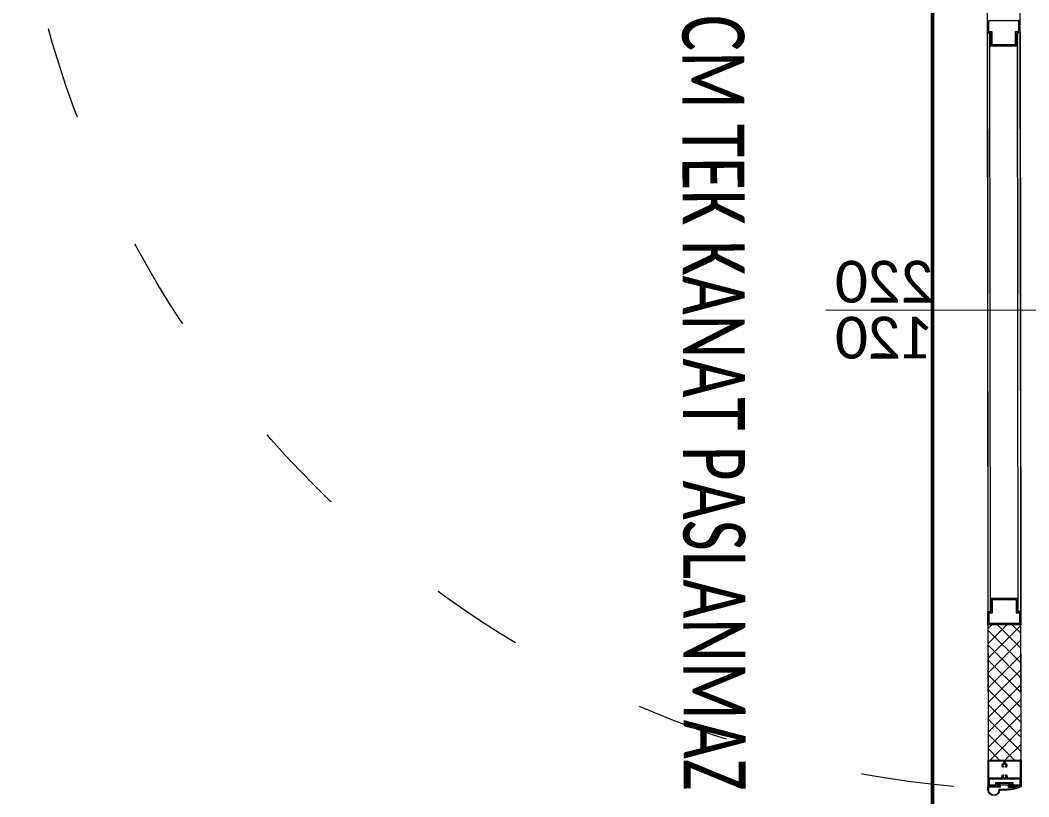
# Model space of a CAD drawing. Header units: millimetres. Extents: x -10496 to -5455, y -188 to 7293.
# Drawn here: x -9391.8 to -9261.6, y 3189 to 3289.3 of the extents above; entities that cross this region are included whole.
import ezdxf

# ---------------------------------------------------------------- set-up
doc = ezdxf.new("R2010")
doc.units = ezdxf.units.MM
doc.linetypes.add('ACAD_ISO03W100', pattern=[30, 12, -18])
for name, color, linetype in [('02_BEMASSUNG', 4, 'Continuous'), ('GJC ALAN', 2, 'Continuous'), ('İÇERİK1', 14, 'Continuous'), ('Kıtc-006 Yazı 001', 1, 'Continuous')]:
    doc.layers.add(name, color=color, linetype=linetype)
doc.layers.add('GJC_ölçüler', color=253, linetype='Continuous', lineweight=5)
doc.layers.add('Yazı', color=1, linetype='Continuous', lineweight=18)
doc.styles.get("Standard").update_dxf_attribs({"font": 'calibri.ttf', "height": 15})
doc.styles.add('Ölçü50', font='calibri.ttf', dxfattribs={"width": 0.7})

# ---------------------------------------------------------------- blocks, each defined once
blk = doc.blocks.new('120 çarpma kapı')
at = {"lineweight": 9, "true_color": 0x000000}
h = blk.add_hatch(color=18, dxfattribs=at)
h.dxf.hatch_style = 1
h.paths.add_polyline_path([(3034.93, 15205.69), (3033.23, 15205.69), (3033.23, 15201.43), (3034.93, 15201.43), (3034.93, 15201.77), (3034.93, 15201.85), (3036.64, 15201.85), (3036.64, 15205.26), (3034.93, 15205.26)])
h.paths.add_polyline_path([(3034.76, 15205.52), (3034.76, 15205.09), (3036.47, 15205.09), (3036.47, 15202.02), (3034.76, 15202.02), (3034.76, 15201.6), (3033.4, 15201.6), (3033.4, 15205.52)], flags=16)
at = {"lineweight": 9}
h = blk.add_hatch(color=4, dxfattribs=at)
h.dxf.hatch_style = 1
h.paths.add_polyline_path([(3034.55, 15205.69), (3034.55, 15205.35), (3068.66, 15205.35), (3068.66, 15205.69)])
h.paths.add_polyline_path([(3068.66, 15201.43), (3068.66, 15201.77), (3034.55, 15201.77), (3034.55, 15201.43)])
at = {"lineweight": 9, "true_color": 0x000000}
h = blk.add_hatch(color=18, dxfattribs=at)
h.dxf.hatch_style = 1
h.paths.add_polyline_path([(3107.96, 15201.85), (3109.66, 15201.85), (3109.66, 15201.43), (3111.37, 15201.43), (3111.37, 15205.69), (3109.66, 15205.69), (3109.66, 15205.26), (3107.96, 15205.26)])
h.paths.add_polyline_path([(3108.13, 15202.02), (3109.83, 15202.02), (3109.83, 15201.6), (3111.2, 15201.6), (3111.2, 15205.52), (3109.83, 15205.52), (3109.83, 15205.09), (3108.13, 15205.09)], flags=16)
at = {"lineweight": 9, "true_color": 0xc7c8ca}
h = blk.add_hatch(color=9, dxfattribs=at)
h.dxf.hatch_style = 1
h.paths.add_polyline_path([(3130.33, 15205.69), (3130.31, 15205.67), (3130.28, 15205.69), (3130.07, 15205.69), (3130.04, 15205.67), (3130.02, 15205.69), (3129.8, 15205.69), (3129.78, 15205.67), (3129.75, 15205.69), (3129.54, 15205.69), (3129.51, 15205.67), (3129.49, 15205.69), (3129.27, 15205.69), (3129.25, 15205.67), (3129.22, 15205.69), (3129.01, 15205.69), (3128.98, 15205.67), (3128.96, 15205.69), (3128.89, 15205.69, 0.414214), (3128.85, 15205.65), (3128.85, 15201.47, 0.414214), (3128.89, 15201.43), (3128.96, 15201.43), (3128.98, 15201.45), (3129.01, 15201.43), (3129.22, 15201.43), (3129.25, 15201.45), (3129.27, 15201.43), (3129.49, 15201.43), (3129.51, 15201.45), (3129.54, 15201.43), (3129.75, 15201.43), (3129.78, 15201.45), (3129.8, 15201.43), (3130.02, 15201.43), (3130.04, 15201.45), (3130.07, 15201.43), (3130.28, 15201.43), (3130.31, 15201.45), (3130.33, 15201.43), (3130.55, 15201.43), (3130.57, 15201.45), (3130.6, 15201.43), (3130.81, 15201.43), (3130.84, 15201.45), (3130.86, 15201.43), (3131.07, 15201.43), (3131.1, 15201.45), (3131.13, 15201.43), (3131.34, 15201.43), (3131.36, 15201.45), (3131.39, 15201.43), (3131.6, 15201.43), (3131.63, 15201.45), (3131.65, 15201.43), (3131.87, 15201.43), (3131.89, 15201.45), (3131.92, 15201.43), (3132.13, 15201.43), (3132.16, 15201.45), (3132.18, 15201.43), (3132.24, 15201.43, 0.414214), (3132.26, 15201.45), (3132.26, 15202.92), (3132.16, 15202.92), (3132.14, 15202.92), (3132.14, 15201.58, -0.414214), (3132.11, 15201.55), (3131.33, 15201.55), (3131.33, 15205.56), (3132.11, 15205.56, -0.414214), (3132.14, 15205.54), (3132.14, 15204.2), (3132.16, 15204.2), (3132.26, 15204.2), (3132.26, 15205.67, 0.414214), (3132.24, 15205.69), (3132.18, 15205.69), (3132.16, 15205.67), (3132.13, 15205.69), (3131.92, 15205.69), (3131.89, 15205.67), (3131.87, 15205.69), (3131.65, 15205.69), (3131.63, 15205.67), (3131.6, 15205.69), (3131.39, 15205.69), (3131.36, 15205.67), (3131.34, 15205.69), (3131.13, 15205.69), (3131.1, 15205.67), (3131.07, 15205.69), (3130.86, 15205.69), (3130.84, 15205.67), (3130.81, 15205.69), (3130.6, 15205.69), (3130.57, 15205.67), (3130.55, 15205.69)])
h.paths.add_polyline_path([(3131.18, 15205.58, -0.414214), (3131.2, 15205.56), (3131.2, 15203.89, -0.561991), (3131.14, 15203.85, 0.306782), (3130.77, 15203.81, 1), (3130.88, 15203.68, -0.054412), (3130.91, 15203.7, 0.301481), (3130.91, 15203.72, -0.405143), (3130.92, 15203.74, -0.083097), (3130.98, 15203.75, -0.083097), (3131.05, 15203.74, -0.405143), (3131.06, 15203.72, 0.301481), (3131.06, 15203.7, -0.145709), (3131.13, 15203.64, 0.301473), (3131.15, 15203.63, -0.405144), (3131.17, 15203.62, -0.083419), (3131.18, 15203.56, -0.082774), (3131.17, 15203.5, -0.405142), (3131.15, 15203.48, 0.301489), (3131.13, 15203.48, -0.145709), (3131.06, 15203.41, 0.301481), (3131.06, 15203.39, -0.405143), (3131.05, 15203.37, -0.083097), (3130.98, 15203.36, -0.083097), (3130.92, 15203.37, -0.405143), (3130.91, 15203.39, 0.301481), (3130.91, 15203.41, -0.054412), (3130.88, 15203.43, 1), (3130.77, 15203.31, 0.306781), (3131.14, 15203.27, -0.561991), (3131.2, 15203.23), (3131.2, 15201.55, -0.414214), (3131.18, 15201.53), (3129, 15201.53, -0.414214), (3128.96, 15201.58), (3128.96, 15203.41, -0.414214), (3129, 15203.45), (3129.21, 15203.45, -0.306059), (3129.23, 15203.44, 0.514738), (3129.75, 15203.31, 1), (3129.64, 15203.43, -0.054412), (3129.61, 15203.41, 0.301481), (3129.61, 15203.39, -0.405143), (3129.6, 15203.37, -0.083097), (3129.53, 15203.36, -0.083097), (3129.47, 15203.37, -0.405143), (3129.46, 15203.39, 0.301481), (3129.46, 15203.41, -0.145709), (3129.39, 15203.48, 0.301473), (3129.37, 15203.48, -0.405144), (3129.35, 15203.5, -0.083419), (3129.34, 15203.56, -0.082774), (3129.35, 15203.62, -0.405142), (3129.37, 15203.63, 0.301489), (3129.39, 15203.64, -0.145709), (3129.46, 15203.7, 0.301481), (3129.46, 15203.72, -0.405143), (3129.47, 15203.74, -0.083097), (3129.53, 15203.75, -0.083097), (3129.6, 15203.74, -0.405143), (3129.61, 15203.72, 0.301481), (3129.61, 15203.7, -0.054412), (3129.64, 15203.68, 1), (3129.75, 15203.81, 0.514738), (3129.23, 15203.68, -0.306059), (3129.21, 15203.67), (3129, 15203.67, -0.414214), (3128.96, 15203.71), (3128.96, 15205.54, -0.414214), (3129, 15205.58)], flags=16)
h = blk.add_hatch(color=9, dxfattribs=at)
h.dxf.hatch_style = 1
h.paths.add_polyline_path([(3131.2, 15201.55), (3131.2, 15203.23, 0.561991), (3131.14, 15203.27, -0.306781), (3130.77, 15203.31, -1), (3130.88, 15203.43, 0.045173), (3130.9, 15203.42, -0.405963), (3130.91, 15203.39, 0.405143), (3130.92, 15203.37, 0.083097), (3130.98, 15203.36, 0.083097), (3131.05, 15203.37, 0.405143), (3131.06, 15203.39, -0.405963), (3131.07, 15203.42, 0.126935), (3131.13, 15203.47, -0.405953), (3131.15, 15203.48, 0.405142), (3131.17, 15203.5, 0.082774), (3131.18, 15203.56, 0.083419), (3131.17, 15203.62, 0.405144), (3131.15, 15203.63, -0.405974), (3131.13, 15203.64, 0.126932), (3131.07, 15203.7, -0.405963), (3131.06, 15203.72, 0.405143), (3131.05, 15203.74, 0.083097), (3130.98, 15203.75, 0.083097), (3130.92, 15203.74, 0.405143), (3130.91, 15203.72, -0.405963), (3130.9, 15203.7, 0.045173), (3130.88, 15203.68, -1), (3130.77, 15203.81, -0.306781), (3131.14, 15203.85, 0.561991), (3131.2, 15203.89), (3131.2, 15205.56, 0.414214), (3131.18, 15205.58), (3129, 15205.58, 0.414214), (3128.96, 15205.54), (3128.96, 15203.71, 0.414214), (3129, 15203.67), (3129.21, 15203.67, 0.306059), (3129.23, 15203.68, -0.514738), (3129.75, 15203.81, -1), (3129.64, 15203.68, 0.045173), (3129.62, 15203.7, -0.405963), (3129.61, 15203.72, 0.405143), (3129.6, 15203.74, 0.083097), (3129.53, 15203.75, 0.083097), (3129.47, 15203.74, 0.405143), (3129.46, 15203.72, -0.405963), (3129.45, 15203.7, 0.126935), (3129.39, 15203.64, -0.405953), (3129.37, 15203.63, 0.405142), (3129.35, 15203.62, 0.082774), (3129.34, 15203.56, 0.083419), (3129.35, 15203.5, 0.405144), (3129.37, 15203.48, -0.405974), (3129.39, 15203.47, 0.126932), (3129.45, 15203.42, -0.405963), (3129.46, 15203.39, 0.405143), (3129.47, 15203.37, 0.083097), (3129.53, 15203.36, 0.083097), (3129.6, 15203.37, 0.405143), (3129.61, 15203.39, -0.405963), (3129.62, 15203.42, 0.045173), (3129.64, 15203.43, -1), (3129.75, 15203.31, -0.514738), (3129.23, 15203.44, 0.306059), (3129.21, 15203.45), (3129, 15203.45, 0.414214), (3128.96, 15203.41), (3128.96, 15201.58, 0.414214), (3129, 15201.53), (3131.18, 15201.53, 0.414214)], flags=17)
h.paths.add_polyline_path([(3131.2, 15201.55, -0.414214), (3131.18, 15201.53), (3129, 15201.53, -0.414214), (3128.96, 15201.58), (3128.96, 15203.41, -0.414214), (3129, 15203.45), (3129.21, 15203.45, -0.306059), (3129.23, 15203.44, 0.514738), (3129.75, 15203.31, 1), (3129.64, 15203.43, -0.054412), (3129.61, 15203.41, 0.301481), (3129.61, 15203.39, -0.405143), (3129.6, 15203.37, -0.083097), (3129.53, 15203.36, -0.083097), (3129.47, 15203.37, -0.405143), (3129.46, 15203.39, 0.301481), (3129.46, 15203.41, -0.145709), (3129.39, 15203.48, 0.301473), (3129.37, 15203.48, -0.405144), (3129.35, 15203.5, -0.083419), (3129.34, 15203.56, -0.082774), (3129.35, 15203.62, -0.405142), (3129.37, 15203.63, 0.301489), (3129.39, 15203.64, -0.145709), (3129.46, 15203.7, 0.301481), (3129.46, 15203.72, -0.405143), (3129.47, 15203.74, -0.083097), (3129.53, 15203.75, -0.083097), (3129.6, 15203.74, -0.405143), (3129.61, 15203.72, 0.301481), (3129.61, 15203.7, -0.054412), (3129.64, 15203.68, 1), (3129.75, 15203.81, 0.514738), (3129.23, 15203.68, -0.306059), (3129.21, 15203.67), (3129, 15203.67, -0.414214), (3128.96, 15203.71), (3128.96, 15205.54, -0.414214), (3129, 15205.58), (3131.18, 15205.58, -0.414214), (3131.2, 15205.56), (3131.2, 15203.89, -0.561991), (3131.14, 15203.85, 0.306782), (3130.77, 15203.81, 1), (3130.88, 15203.68, -0.054412), (3130.91, 15203.7, 0.301481), (3130.91, 15203.72, -0.405143), (3130.92, 15203.74, -0.083097), (3130.98, 15203.75, -0.083097), (3131.05, 15203.74, -0.405143), (3131.06, 15203.72, 0.301481), (3131.06, 15203.7, -0.145709), (3131.13, 15203.64, 0.301473), (3131.15, 15203.63, -0.405144), (3131.17, 15203.62, -0.083419), (3131.18, 15203.56, -0.082774), (3131.17, 15203.5, -0.405142), (3131.15, 15203.48, 0.301489), (3131.13, 15203.48, -0.145709), (3131.06, 15203.41, 0.301481), (3131.06, 15203.39, -0.405143), (3131.05, 15203.37, -0.083097), (3130.98, 15203.36, -0.083097), (3130.92, 15203.37, -0.405143), (3130.91, 15203.39, 0.301481), (3130.91, 15203.41, -0.054412), (3130.88, 15203.43, 1), (3130.77, 15203.31, 0.306781), (3131.14, 15203.27, -0.561991), (3131.2, 15203.23)], flags=17)
at = {"lineweight": 9, "true_color": 0x000000}
h = blk.add_hatch(color=18, dxfattribs=at)
h.dxf.hatch_style = 1
h.paths.add_polyline_path([(3132.26, 15204.18), (3132.09, 15204.18), (3132.09, 15204.69), (3131.75, 15204.69), (3131.75, 15202.44), (3132.09, 15202.44), (3132.09, 15202.95), (3132.26, 15202.95), (3132.26, 15201.43, 0.149126), (3132.69, 15203.19), (3132.69, 15204.2, 1), (3132.69, 15205.7), (3132.26, 15205.7)])
h.paths.add_polyline_path([(3132.35, 15205.61), (3132.69, 15205.61, -1.062317), (3132.6, 15204.29), (3132.6, 15203.19, -0.120241), (3132.35, 15201.78), (3132.35, 15203.03), (3132.01, 15203.03), (3132.01, 15202.52), (3131.84, 15202.52), (3131.84, 15204.61), (3132.01, 15204.61), (3132.01, 15204.09), (3132.35, 15204.09)], flags=16)
at = {"lineweight": 9}
for p, q in [((3012.11, 15205.69), (3132.04, 15205.69)), ((3033.23, 15205.69), (3034.93, 15205.69)), ((3033.4, 15201.6), (3033.4, 15205.52)), ((3033.4, 15205.52), (3034.76, 15205.52)), ((3034.76, 15205.52), (3034.76, 15205.09)), ((3034.76, 15205.09), (3036.47, 15205.09)), ((3034.93, 15205.69), (3034.93, 15205.26)), ((3034.93, 15205.69), (3109.66, 15205.69)), ((3034.93, 15205.35), (3034.93, 15205.69)), ((3109.66, 15205.35), (3034.93, 15205.35)), ((3034.93, 15205.26), (3036.64, 15205.26)), ((3036.47, 15205.09), (3036.47, 15202.02)), ((3036.64, 15205.26), (3036.64, 15201.85)), ((3109.66, 15205.26), (3107.96, 15205.26)), ((3107.96, 15205.26), (3107.96, 15201.85)), ((3109.83, 15205.09), (3108.13, 15205.09)), ((3108.13, 15205.09), (3108.13, 15202.02)), ((3109.66, 15205.69), (3109.66, 15205.35)), ((3111.37, 15205.69), (3109.66, 15205.69)), ((3109.66, 15205.69), (3109.66, 15205.26)), ((3111.2, 15205.52), (3109.83, 15205.52)), ((3109.83, 15205.52), (3109.83, 15205.09)), ((3111.2, 15201.6), (3111.2, 15205.52)), ((3111.37, 15201.43), (3111.37, 15205.69)), ((3111.37, 15205.69), (3128.85, 15205.69)), ((3111.37, 15201.43), (3111.37, 15205.69)), ((3128.85, 15205.69), (3128.85, 15201.43)), ((3132.04, 15205.69), (3132.04, 15201.43)), ((3132.69, 15205.7), (3132.26, 15205.7)), ((3132.26, 15204.18), (3132.26, 15205.7)), ((3132.69, 15205.61), (3132.35, 15205.61)), ((3132.35, 15204.09), (3132.35, 15205.61)), ((3132.09, 15204.69), (3131.75, 15204.69)), ((3131.75, 15204.69), (3131.75, 15202.44)), ((3132.01, 15204.61), (3131.84, 15204.61)), ((3131.84, 15204.61), (3131.84, 15202.52)), ((3132.01, 15204.09), (3132.01, 15204.61)), ((3132.35, 15204.09), (3132.01, 15204.09)), ((3132.09, 15204.18), (3132.09, 15204.69)), ((3132.26, 15204.18), (3132.09, 15204.18)), ((3132.6, 15204.29), (3132.6, 15203.19)), ((3132.69, 15204.2), (3132.69, 15203.19)), ((3132.09, 15202.44), (3131.75, 15202.44)), ((3132.01, 15202.52), (3131.84, 15202.52)), ((3132.35, 15203.03), (3132.01, 15203.03)), ((3132.01, 15203.03), (3132.01, 15202.52)), ((3132.26, 15202.95), (3132.09, 15202.95)), ((3132.09, 15202.95), (3132.09, 15202.44)), ((3132.26, 15202.95), (3132.26, 15201.43)), ((3132.35, 15203.03), (3132.35, 15201.78)), ((3132.04, 15201.43), (3012.11, 15201.43)), ((3034.93, 15201.43), (3033.23, 15201.43)), ((3034.76, 15201.6), (3033.4, 15201.6)), ((3036.47, 15202.02), (3034.76, 15202.02)), ((3034.76, 15202.02), (3034.76, 15201.6)), ((3036.64, 15201.85), (3034.93, 15201.85)), ((3034.93, 15201.85), (3034.93, 15201.43)), ((3109.66, 15201.77), (3034.93, 15201.77)), ((3034.93, 15201.77), (3034.93, 15201.43)), ((3034.93, 15201.43), (3109.66, 15201.43)), ((3107.96, 15201.85), (3109.66, 15201.85)), ((3108.13, 15202.02), (3109.83, 15202.02)), ((3109.66, 15201.85), (3109.66, 15201.43)), ((3109.66, 15201.43), (3109.66, 15201.77)), ((3109.66, 15201.43), (3111.37, 15201.43)), ((3109.83, 15202.02), (3109.83, 15201.6)), ((3109.83, 15201.6), (3111.2, 15201.6)), ((3128.85, 15201.43), (3111.37, 15201.43))]:
    blk.add_line(p, q, dxfattribs=at)
at = {"color": 40, "linetype": 'Continuous', "lineweight": 9, "true_color": 0xf8d731}
for p, q in [((3111.37, 15205.16), (3111.9, 15205.69)), ((3111.37, 15203.24), (3113.82, 15205.69)), ((3111.47, 15201.43), (3115.73, 15205.69)), ((3116.31, 15201.43), (3112.05, 15205.69)), ((3113.38, 15201.43), (3117.64, 15205.69)), ((3118.22, 15201.43), (3113.96, 15205.69)), ((3115.29, 15201.43), (3119.56, 15205.69)), ((3120.14, 15201.43), (3115.88, 15205.69)), ((3117.21, 15201.43), (3121.47, 15205.69)), ((3122.05, 15201.43), (3117.79, 15205.69)), ((3119.12, 15201.43), (3123.39, 15205.69)), ((3123.97, 15201.43), (3119.7, 15205.69)), ((3121.04, 15201.43), (3125.3, 15205.69)), ((3125.88, 15201.43), (3121.62, 15205.69)), ((3122.95, 15201.43), (3127.22, 15205.69)), ((3127.8, 15201.43), (3123.53, 15205.69)), ((3124.87, 15201.43), (3128.85, 15205.41)), ((3128.85, 15202.29), (3125.45, 15205.69)), ((3128.85, 15204.2), (3127.36, 15205.69)), ((3114.4, 15201.43), (3111.37, 15204.45)), ((3126.78, 15201.43), (3128.85, 15203.5)), ((3112.48, 15201.43), (3111.37, 15202.54)), ((3128.7, 15201.43), (3128.85, 15201.58))]:
    blk.add_line(p, q, dxfattribs=at)
at = {"lineweight": 9}
for centre, radius, start, end in [((3132.69, 15204.95), 0.665, 262.8546, 89.7777), ((3132.69, 15204.95), 0.748, 270, 90), ((3129.59, 15203.01), 3.1, 329.4196, 3.3468), ((3129.59, 15203.01), 3.02, 335.9982, 3.4237)]:
    blk.add_arc(centre, radius, start, end, dxfattribs=at)
at = {"layer": '02_BEMASSUNG', "linetype": 'ACAD_ISO03W100', "lineweight": 9}
blk.add_arc((2998.63, 15197.41), 134.24, 5.4498, 82.4044, dxfattribs=at)
at = {"layer": 'İÇERİK1', "color": 0, "lineweight": 9}
for p, q in [((3128.85, 15205.65), (3128.85, 15201.47)), ((3128.96, 15205.69), (3128.89, 15205.69)), ((3128.98, 15205.67), (3128.96, 15205.69)), ((3128.96, 15205.54), (3128.96, 15203.71)), ((3129.01, 15205.69), (3128.98, 15205.67)), ((3131.18, 15205.58), (3129, 15205.58)), ((3129.22, 15205.69), (3129.01, 15205.69)), ((3129.25, 15205.67), (3129.22, 15205.69)), ((3129.27, 15205.69), (3129.25, 15205.67)), ((3129.49, 15205.69), (3129.27, 15205.69)), ((3129.51, 15205.67), (3129.49, 15205.69)), ((3129.54, 15205.69), (3129.51, 15205.67)), ((3129.75, 15205.69), (3129.54, 15205.69)), ((3129.78, 15205.67), (3129.75, 15205.69)), ((3129.8, 15205.69), (3129.78, 15205.67)), ((3130.02, 15205.69), (3129.8, 15205.69)), ((3130.04, 15205.67), (3130.02, 15205.69)), ((3130.07, 15205.69), (3130.04, 15205.67)), ((3130.28, 15205.69), (3130.07, 15205.69)), ((3130.31, 15205.67), (3130.28, 15205.69)), ((3130.33, 15205.69), (3130.31, 15205.67)), ((3130.55, 15205.69), (3130.33, 15205.69)), ((3130.57, 15205.67), (3130.55, 15205.69)), ((3130.6, 15205.69), (3130.57, 15205.67)), ((3130.81, 15205.69), (3130.6, 15205.69)), ((3130.84, 15205.67), (3130.81, 15205.69)), ((3130.86, 15205.69), (3130.84, 15205.67)), ((3131.07, 15205.69), (3130.86, 15205.69)), ((3131.1, 15205.67), (3131.07, 15205.69)), ((3131.13, 15205.69), (3131.1, 15205.67)), ((3131.34, 15205.69), (3131.13, 15205.69)), ((3131.2, 15203.89), (3131.2, 15205.56)), ((3131.33, 15201.55), (3131.33, 15205.56)), ((3131.33, 15205.56), (3132.11, 15205.56)), ((3131.36, 15205.67), (3131.34, 15205.69)), ((3131.39, 15205.69), (3131.36, 15205.67)), ((3131.6, 15205.69), (3131.39, 15205.69)), ((3131.63, 15205.67), (3131.6, 15205.69)), ((3131.65, 15205.69), (3131.63, 15205.67)), ((3131.87, 15205.69), (3131.65, 15205.69)), ((3131.89, 15205.67), (3131.87, 15205.69)), ((3131.92, 15205.69), (3131.89, 15205.67)), ((3132.13, 15205.69), (3131.92, 15205.69)), ((3132.16, 15205.67), (3132.13, 15205.69)), ((3132.14, 15205.54), (3132.14, 15204.2)), ((3132.18, 15205.69), (3132.16, 15205.67)), ((3132.24, 15205.69), (3132.18, 15205.69)), ((3132.26, 15204.2), (3132.26, 15205.67)), ((3129, 15203.67), (3129.21, 15203.67)), ((3129.21, 15203.45), (3129, 15203.45)), ((3132.14, 15204.2), (3132.16, 15204.2)), ((3132.16, 15204.2), (3132.26, 15204.2)), ((3128.96, 15203.41), (3128.96, 15201.58)), ((3131.2, 15201.55), (3131.2, 15203.23)), ((3132.16, 15202.92), (3132.14, 15202.92)), ((3132.14, 15202.92), (3132.14, 15201.58)), ((3132.26, 15202.92), (3132.16, 15202.92)), ((3132.26, 15201.45), (3132.26, 15202.92)), ((3128.89, 15201.43), (3128.96, 15201.43)), ((3128.96, 15201.43), (3128.98, 15201.45)), ((3128.98, 15201.45), (3129.01, 15201.43)), ((3129, 15201.53), (3131.18, 15201.53)), ((3129.01, 15201.43), (3129.22, 15201.43)), ((3129.22, 15201.43), (3129.25, 15201.45)), ((3129.25, 15201.45), (3129.27, 15201.43)), ((3129.27, 15201.43), (3129.49, 15201.43)), ((3129.49, 15201.43), (3129.51, 15201.45)), ((3129.51, 15201.45), (3129.54, 15201.43)), ((3129.54, 15201.43), (3129.75, 15201.43)), ((3129.75, 15201.43), (3129.78, 15201.45)), ((3129.78, 15201.45), (3129.8, 15201.43)), ((3129.8, 15201.43), (3130.02, 15201.43)), ((3130.02, 15201.43), (3130.04, 15201.45)), ((3130.04, 15201.45), (3130.07, 15201.43)), ((3130.07, 15201.43), (3130.28, 15201.43)), ((3130.28, 15201.43), (3130.31, 15201.45)), ((3130.31, 15201.45), (3130.33, 15201.43)), ((3130.33, 15201.43), (3130.55, 15201.43)), ((3130.55, 15201.43), (3130.57, 15201.45)), ((3130.57, 15201.45), (3130.6, 15201.43)), ((3130.6, 15201.43), (3130.81, 15201.43)), ((3130.81, 15201.43), (3130.84, 15201.45)), ((3130.84, 15201.45), (3130.86, 15201.43)), ((3130.86, 15201.43), (3131.07, 15201.43)), ((3131.07, 15201.43), (3131.1, 15201.45)), ((3131.1, 15201.45), (3131.13, 15201.43)), ((3131.13, 15201.43), (3131.34, 15201.43)), ((3132.11, 15201.55), (3131.33, 15201.55)), ((3131.34, 15201.43), (3131.36, 15201.45)), ((3131.36, 15201.45), (3131.39, 15201.43)), ((3131.39, 15201.43), (3131.6, 15201.43)), ((3131.6, 15201.43), (3131.63, 15201.45)), ((3131.63, 15201.45), (3131.65, 15201.43)), ((3131.65, 15201.43), (3131.87, 15201.43)), ((3131.87, 15201.43), (3131.89, 15201.45)), ((3131.89, 15201.45), (3131.92, 15201.43)), ((3131.92, 15201.43), (3132.13, 15201.43)), ((3132.13, 15201.43), (3132.16, 15201.45)), ((3132.16, 15201.45), (3132.18, 15201.43)), ((3132.18, 15201.43), (3132.24, 15201.43))]:
    blk.add_line(p, q, dxfattribs=at)
for centre, radius, start, end in [((3128.89, 15205.65), 0.0426, 90, 180), ((3129, 15205.54), 0.0426, 90, 180), ((3131.18, 15205.56), 0.0213, 0, 90), ((3132.11, 15205.54), 0.0256, 0, 90), ((3132.24, 15205.67), 0.0213, 0, 90), ((3129, 15203.71), 0.0426, 180, 270), ((3129, 15203.41), 0.0426, 90, 180), ((3129.21, 15203.69), 0.0256, 270, 338.0687), ((3129.21, 15203.43), 0.0256, 21.9313, 90), ((3129.53, 15203.56), 0.328, 49.1223, 158.0687), ((3129.53, 15203.56), 0.328, 201.9313, 310.8777), ((3129.53, 15203.56), 0.195, 160.9996, 179.9268), ((3129.53, 15203.56), 0.195, 179.9268, 199.0008), ((3129.37, 15203.62), 0.0166, 72.7799, 160.9996), ((3129.37, 15203.5), 0.0166, 199.0008, 287.2209), ((3129.38, 15203.65), 0.0166, 252.7799, 341.1592), ((3129.38, 15203.47), 0.0166, 18.8373, 107.2209), ((3129.53, 15203.56), 0.166, 120.5319, 149.4686), ((3129.53, 15203.56), 0.166, 210.5321, 239.4681), ((3129.44, 15203.72), 0.0166, 288.8393, 17.2207), ((3129.44, 15203.4), 0.0166, 342.7793, 71.1607), ((3129.48, 15203.73), 0.0166, 109.0008, 197.2207), ((3129.53, 15203.56), 0.195, 90, 109.0008), ((3129.53, 15203.56), 0.195, 70.9992, 90), ((3129.59, 15203.73), 0.0166, 342.7793, 70.9992), ((3129.62, 15203.72), 0.0166, 162.7793, 251.1607), ((3129.62, 15203.4), 0.0166, 108.8393, 197.2207), ((3129.53, 15203.56), 0.166, 49.1223, 59.4681), ((3129.53, 15203.56), 0.166, 300.5319, 310.8777), ((3129.7, 15203.75), 0.081, 229.1222, 49.1225), ((3129.7, 15203.37), 0.081, 310.8776, 130.8777), ((3130.82, 15203.75), 0.081, 130.8773, 310.878), ((3130.82, 15203.37), 0.081, 49.1223, 229.1224), ((3130.98, 15203.56), 0.328, 62.6576, 130.8777), ((3130.98, 15203.56), 0.166, 120.5319, 130.8777), ((3130.98, 15203.56), 0.166, 229.1223, 239.4681), ((3130.89, 15203.72), 0.0166, 288.8393, 17.2207), ((3130.89, 15203.4), 0.0166, 342.7793, 71.1607), ((3130.93, 15203.73), 0.0166, 109.0008, 197.2207), ((3130.98, 15203.56), 0.195, 90, 109.0008), ((3130.98, 15203.56), 0.195, 70.9992, 90), ((3131.04, 15203.73), 0.0166, 342.7793, 70.9992), ((3131.07, 15203.72), 0.0166, 162.7793, 251.1607), ((3131.07, 15203.4), 0.0166, 108.8393, 197.2207), ((3130.98, 15203.56), 0.166, 30.5321, 59.4681), ((3130.98, 15203.56), 0.166, 300.5319, 329.4686), ((3131.14, 15203.65), 0.0166, 198.8373, 287.2209), ((3131.14, 15203.47), 0.0166, 72.7799, 161.1592), ((3131.15, 15203.89), 0.0426, 242.6576, 0), ((3131.15, 15203.62), 0.0166, 19.0008, 107.2209), ((3131.15, 15203.5), 0.0166, 252.7799, 340.9996), ((3130.98, 15203.56), 0.195, 359.9268, 19.0008), ((3130.98, 15203.56), 0.195, 340.9996, 359.9268), ((3129.48, 15203.39), 0.0166, 162.7793, 250.9992), ((3129.53, 15203.56), 0.195, 250.9992, 270), ((3129.53, 15203.56), 0.195, 270, 289.0008), ((3129.59, 15203.39), 0.0166, 289.0008, 17.2207), ((3130.98, 15203.56), 0.328, 229.1223, 297.3424), ((3130.93, 15203.39), 0.0166, 162.7793, 250.9992), ((3130.98, 15203.56), 0.195, 250.9992, 270), ((3130.98, 15203.56), 0.195, 270, 289.0008), ((3131.04, 15203.39), 0.0166, 289.0008, 17.2207), ((3131.15, 15203.23), 0.0426, 0, 117.3424), ((3128.89, 15201.47), 0.0426, 180, 270), ((3129, 15201.58), 0.0426, 180, 270), ((3131.18, 15201.55), 0.0213, 270, 0), ((3132.11, 15201.58), 0.0256, 270, 0), ((3132.24, 15201.45), 0.0213, 270, 0)]:
    blk.add_arc(centre, radius, start, end, dxfattribs=at)
at = {"layer": 'Yazı'}
blk.add_line((3070.73, 15226.56), (3070.73, 15198.55), dxfattribs=at)
for s, p in [('220', (3069.76, 15212.58)), ('120', (3076.98, 15212.58))]:
    blk.add_text(s, height=5.4, rotation=90, dxfattribs=at).set_placement(p)

msp = doc.modelspace()

# ---------------------------------------------------------------- linework, layer by layer
at = {"color": 2, "lineweight": 50, "true_color": 0xf1eb1f}
msp.add_lwpolyline([(-8903.34, 3014.3), (-8903.34, 2849.3), (-9274.05, 2849.3), (-9274.05, 3818.75), (-8754.88, 3818.75)], dxfattribs=at)
at = {"layer": 'GJC ALAN', "color": 40, "lineweight": 30, "true_color": 0xf8d731}
msp.add_lwpolyline([(-8754.92, 3014.45), (-8903.34, 3014.45), (-8903.34, 2849.3), (-9274.05, 2849.3), (-9274.05, 3818.75), (-8754.88, 3818.75)], dxfattribs=at)

# ---------------------------------------------------------------- block references
at = {"layer": 'GJC_ölçüler', "xscale": -1, "rotation": 90.06989300435724}
msp.add_blockref('120 çarpma kapı', (5934.96, 6341.13), dxfattribs=at)

# ---------------------------------------------------------------- texts
at = {"layer": 'Kıtc-006 Yazı 001', "lineweight": 0, "insert": (-9298.41, 3307.17), "char_height": 8, "attachment_point": 1, "rotation": 270.1105, "style": 'Ölçü50'}
msp.add_mtext_dynamic_manual_height_columns('\\pxt4;{\\fCalibri|b0|i0|c162|p34;\\C0;\\c16777215;12\\fCalibri|b0|i0|c0|p34;0  CM TEK KANAT PASLANMAZ \\fCalibri|b0|i0|c162|p34;ÇARPMA \\P\\fCalibri|b0|i0|c0|p34;KAPI}', width=1064.5719, gutter_width=0.765, heights=[0], dxfattribs=at)

doc.saveas('drawing.dxf')
